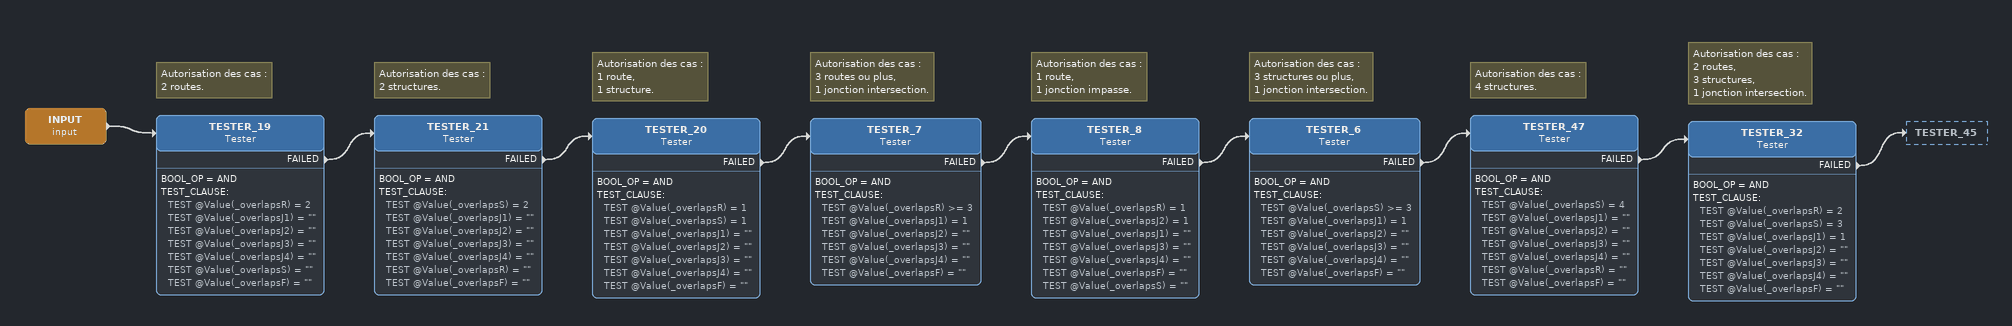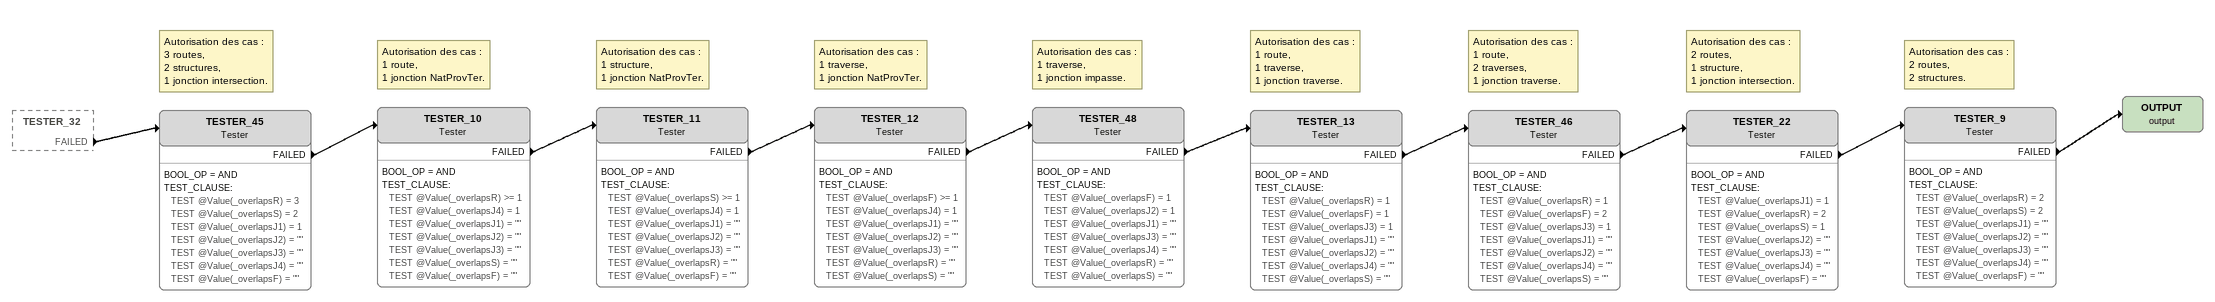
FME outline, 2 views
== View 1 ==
INPUT (input)
    -> TESTER_19
Note: Autorisation des cas : / 2 routes.
TESTER_19: Tester
    BOOL_OP = AND
    TEST_CLAUSE:
      TEST @Value(_overlapsR) = 2
      TEST @Value(_overlapsJ1) = ""
      TEST @Value(_overlapsJ2) = ""
      TEST @Value(_overlapsJ3) = ""
      TEST @Value(_overlapsJ4) = ""
      TEST @Value(_overlapsS) = ""
      TEST @Value(_overlapsF) = ""
    FAILED -> TESTER_21
Note: Autorisation des cas : / 2 structures.
TESTER_21: Tester
    BOOL_OP = AND
    TEST_CLAUSE:
      TEST @Value(_overlapsS) = 2
      TEST @Value(_overlapsJ1) = ""
      TEST @Value(_overlapsJ2) = ""
      TEST @Value(_overlapsJ3) = ""
      TEST @Value(_overlapsJ4) = ""
      TEST @Value(_overlapsR) = ""
      TEST @Value(_overlapsF) = ""
    FAILED -> TESTER_20
Note: Autorisation des cas : / 1 route, / 1 structure.
TESTER_20: Tester
    BOOL_OP = AND
    TEST_CLAUSE:
      TEST @Value(_overlapsR) = 1
      TEST @Value(_overlapsS) = 1
      TEST @Value(_overlapsJ1) = ""
      TEST @Value(_overlapsJ2) = ""
      TEST @Value(_overlapsJ3) = ""
      TEST @Value(_overlapsJ4) = ""
      TEST @Value(_overlapsF) = ""
    FAILED -> TESTER_7
Note: Autorisation des cas : / 3 routes ou plus, / 1 jonction intersection.
TESTER_7: Tester
    BOOL_OP = AND
    TEST_CLAUSE:
      TEST @Value(_overlapsR) >= 3
      TEST @Value(_overlapsJ1) = 1
      TEST @Value(_overlapsJ2) = ""
      TEST @Value(_overlapsJ3) = ""
      TEST @Value(_overlapsJ4) = ""
      TEST @Value(_overlapsF) = ""
    FAILED -> TESTER_8
Note: Autorisation des cas : / 1 route, / 1 jonction impasse.
TESTER_8: Tester
    BOOL_OP = AND
    TEST_CLAUSE:
      TEST @Value(_overlapsR) = 1
      TEST @Value(_overlapsJ2) = 1
      TEST @Value(_overlapsJ1) = ""
      TEST @Value(_overlapsJ3) = ""
      TEST @Value(_overlapsJ4) = ""
      TEST @Value(_overlapsF) = ""
      TEST @Value(_overlapsS) = ""
    FAILED -> TESTER_6
Note: Autorisation des cas : / 3 structures ou plus, / 1 jonction intersection.
TESTER_6: Tester
    BOOL_OP = AND
    TEST_CLAUSE:
      TEST @Value(_overlapsS) >= 3
      TEST @Value(_overlapsJ1) = 1
      TEST @Value(_overlapsJ2) = ""
      TEST @Value(_overlapsJ3) = ""
      TEST @Value(_overlapsJ4) = ""
      TEST @Value(_overlapsF) = ""
    FAILED -> TESTER_47
Note: Autorisation des cas : / 4 structures.
TESTER_47: Tester
    BOOL_OP = AND
    TEST_CLAUSE:
      TEST @Value(_overlapsS) = 4
      TEST @Value(_overlapsJ1) = ""
      TEST @Value(_overlapsJ2) = ""
      TEST @Value(_overlapsJ3) = ""
      TEST @Value(_overlapsJ4) = ""
      TEST @Value(_overlapsR) = ""
      TEST @Value(_overlapsF) = ""
    FAILED -> TESTER_32
Note: Autorisation des cas : / 2 routes, / 3 structures, / 1 jonction intersection.
TESTER_32: Tester
    BOOL_OP = AND
    TEST_CLAUSE:
      TEST @Value(_overlapsR) = 2
      TEST @Value(_overlapsS) = 3
      TEST @Value(_overlapsJ1) = 1
      TEST @Value(_overlapsJ2) = ""
      TEST @Value(_overlapsJ3) = ""
      TEST @Value(_overlapsJ4) = ""
      TEST @Value(_overlapsF) = ""
    FAILED -> TESTER_45

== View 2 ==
TESTER_32 [outside]
    FAILED -> TESTER_45
Note: Autorisation des cas : / 3 routes, / 2 structures, / 1 jonction intersection.
TESTER_45: Tester
    BOOL_OP = AND
    TEST_CLAUSE:
      TEST @Value(_overlapsR) = 3
      TEST @Value(_overlapsS) = 2
      TEST @Value(_overlapsJ1) = 1
      TEST @Value(_overlapsJ2) = ""
      TEST @Value(_overlapsJ3) = ""
      TEST @Value(_overlapsJ4) = ""
      TEST @Value(_overlapsF) = ""
    FAILED -> TESTER_10
Note: Autorisation des cas : / 1 route, / 1 jonction NatProvTer.
TESTER_10: Tester
    BOOL_OP = AND
    TEST_CLAUSE:
      TEST @Value(_overlapsR) >= 1
      TEST @Value(_overlapsJ4) = 1
      TEST @Value(_overlapsJ1) = ""
      TEST @Value(_overlapsJ2) = ""
      TEST @Value(_overlapsJ3) = ""
      TEST @Value(_overlapsS) = ""
      TEST @Value(_overlapsF) = ""
    FAILED -> TESTER_11
Note: Autorisation des cas : / 1 structure, / 1 jonction NatProvTer.
TESTER_11: Tester
    BOOL_OP = AND
    TEST_CLAUSE:
      TEST @Value(_overlapsS) >= 1
      TEST @Value(_overlapsJ4) = 1
      TEST @Value(_overlapsJ1) = ""
      TEST @Value(_overlapsJ2) = ""
      TEST @Value(_overlapsJ3) = ""
      TEST @Value(_overlapsR) = ""
      TEST @Value(_overlapsF) = ""
    FAILED -> TESTER_12
Note: Autorisation des cas : / 1 traverse, / 1 jonction NatProvTer.
TESTER_12: Tester
    BOOL_OP = AND
    TEST_CLAUSE:
      TEST @Value(_overlapsF) >= 1
      TEST @Value(_overlapsJ4) = 1
      TEST @Value(_overlapsJ1) = ""
      TEST @Value(_overlapsJ2) = ""
      TEST @Value(_overlapsJ3) = ""
      TEST @Value(_overlapsR) = ""
      TEST @Value(_overlapsS) = ""
    FAILED -> TESTER_48
Note: Autorisation des cas : / 1 traverse, / 1 jonction impasse.
TESTER_48: Tester
    BOOL_OP = AND
    TEST_CLAUSE:
      TEST @Value(_overlapsF) = 1
      TEST @Value(_overlapsJ2) = 1
      TEST @Value(_overlapsJ1) = ""
      TEST @Value(_overlapsJ3) = ""
      TEST @Value(_overlapsJ4) = ""
      TEST @Value(_overlapsR) = ""
      TEST @Value(_overlapsS) = ""
    FAILED -> TESTER_13
Note: Autorisation des cas : / 1 route, / 1 traverse, / 1 jonction traverse.
TESTER_13: Tester
    BOOL_OP = AND
    TEST_CLAUSE:
      TEST @Value(_overlapsR) = 1
      TEST @Value(_overlapsF) = 1
      TEST @Value(_overlapsJ3) = 1
      TEST @Value(_overlapsJ1) = ""
      TEST @Value(_overlapsJ2) = ""
      TEST @Value(_overlapsJ4) = ""
      TEST @Value(_overlapsS) = ""
    FAILED -> TESTER_46
Note: Autorisation des cas : / 1 route, / 2 traverses, / 1 jonction traverse.
TESTER_46: Tester
    BOOL_OP = AND
    TEST_CLAUSE:
      TEST @Value(_overlapsR) = 1
      TEST @Value(_overlapsF) = 2
      TEST @Value(_overlapsJ3) = 1
      TEST @Value(_overlapsJ1) = ""
      TEST @Value(_overlapsJ2) = ""
      TEST @Value(_overlapsJ4) = ""
      TEST @Value(_overlapsS) = ""
    FAILED -> TESTER_22
Note: Autorisation des cas : / 2 routes, / 1 structure, / 1 jonction intersection.
TESTER_22: Tester
    BOOL_OP = AND
    TEST_CLAUSE:
      TEST @Value(_overlapsJ1) = 1
      TEST @Value(_overlapsR) = 2
      TEST @Value(_overlapsS) = 1
      TEST @Value(_overlapsJ2) = ""
      TEST @Value(_overlapsJ3) = ""
      TEST @Value(_overlapsJ4) = ""
      TEST @Value(_overlapsF) = ""
    FAILED -> TESTER_9
Note: Autorisation des cas : / 2 routes, / 2 structures.
TESTER_9: Tester
    BOOL_OP = AND
    TEST_CLAUSE:
      TEST @Value(_overlapsR) = 2
      TEST @Value(_overlapsS) = 2
      TEST @Value(_overlapsJ1) = ""
      TEST @Value(_overlapsJ2) = ""
      TEST @Value(_overlapsJ3) = ""
      TEST @Value(_overlapsJ4) = ""
      TEST @Value(_overlapsF) = ""
    FAILED -> OUTPUT (output)
OUTPUT (output)
